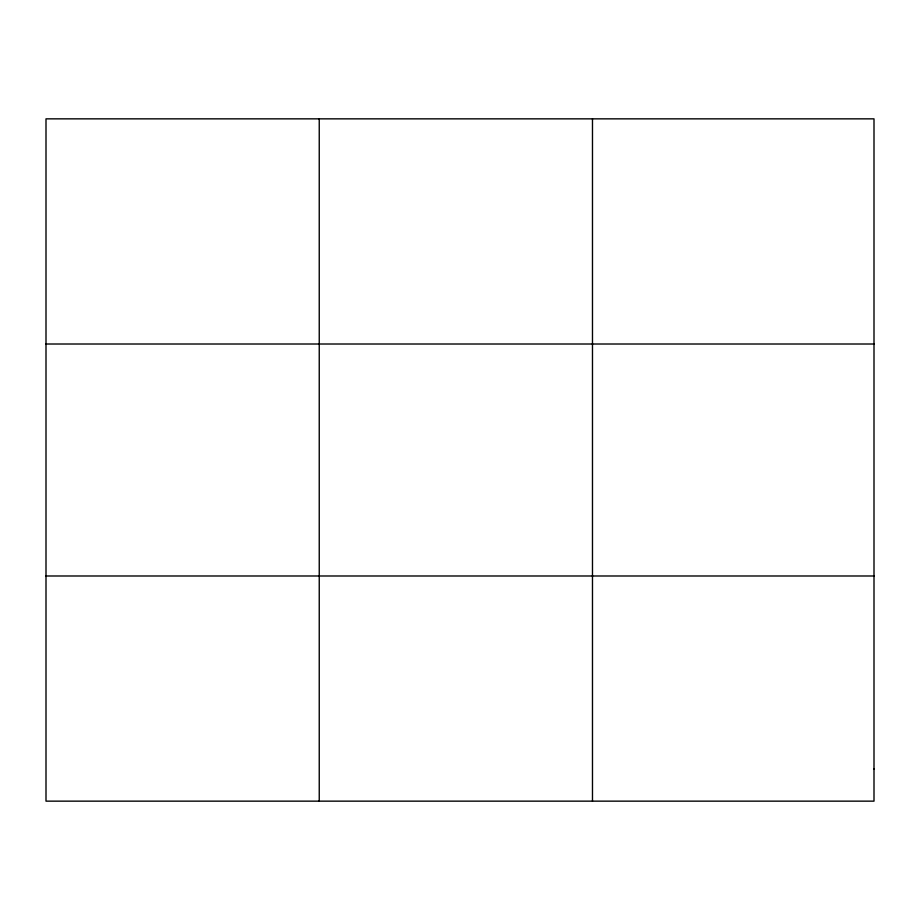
<?xml version="1.0" encoding="UTF-8"?>
<svg xmlns="http://www.w3.org/2000/svg" width="920" height="920" viewBox="0 0 920 920"><rect width="100%" height="100%" fill="white"/><g stroke="black" fill="none" stroke-linecap="round" stroke-linejoin="round"><path stroke-width="1.38" d="M319.24 118.852L319.24 801.147M592.48 118.852L592.48 801.147M46 344.011L874 344.011M46 575.989L874 575.989M874 768.982L874 801.147L46 801.147L46 118.852L874 118.852L874 768.982"/></g></svg>
